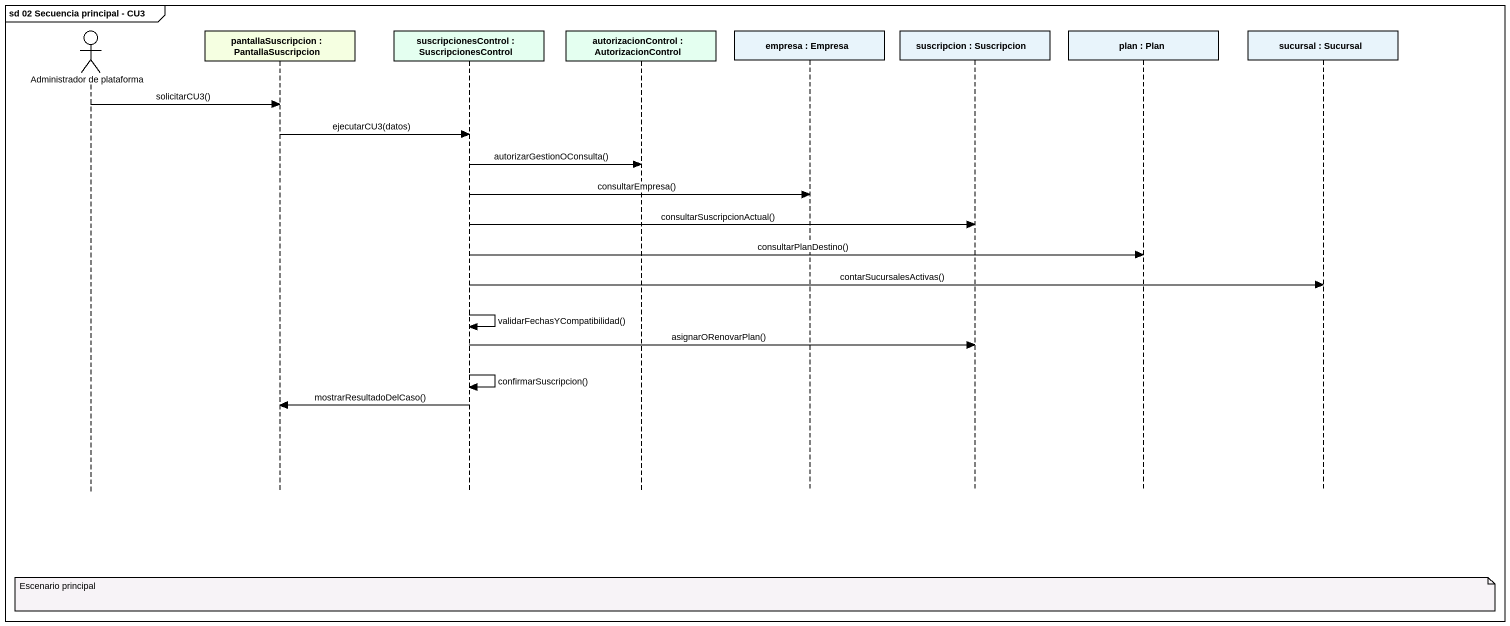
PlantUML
@startuml
mainframe sd 02 Secuencia principal - CU3
hide footbox
actor "Administrador de plataforma" as Administrador_de_plataforma
participant "pantallaSuscripcion : PantallaSuscripcion" as pantallaSuscripcion #F5FFE1
participant "suscripcionesControl : SuscripcionesControl" as suscripcionesControl #E4FFF0
participant "autorizacionControl : AutorizacionControl" as autorizacionControl #E4FFF0
participant "empresa : Empresa" as empresa #E8F4FB
participant "suscripcion : Suscripcion" as suscripcion #E8F4FB
participant "plan : Plan" as plan #E8F4FB
participant "sucursal : Sucursal" as sucursal #E8F4FB

Administrador_de_plataforma -> pantallaSuscripcion : solicitarCU3()
pantallaSuscripcion -> suscripcionesControl : ejecutarCU3(datos)
suscripcionesControl -> autorizacionControl : autorizarGestionOConsulta()
suscripcionesControl -> empresa : consultarEmpresa()
suscripcionesControl -> suscripcion : consultarSuscripcionActual()
suscripcionesControl -> plan : consultarPlanDestino()
suscripcionesControl -> sucursal : contarSucursalesActivas()
suscripcionesControl -> suscripcionesControl : validarFechasYCompatibilidad()
suscripcionesControl -> suscripcion : asignarORenovarPlan()
suscripcionesControl -> suscripcionesControl : confirmarSuscripcion()
suscripcionesControl -> pantallaSuscripcion : mostrarResultadoDelCaso()
note over empresa : Escenario principal
@enduml
